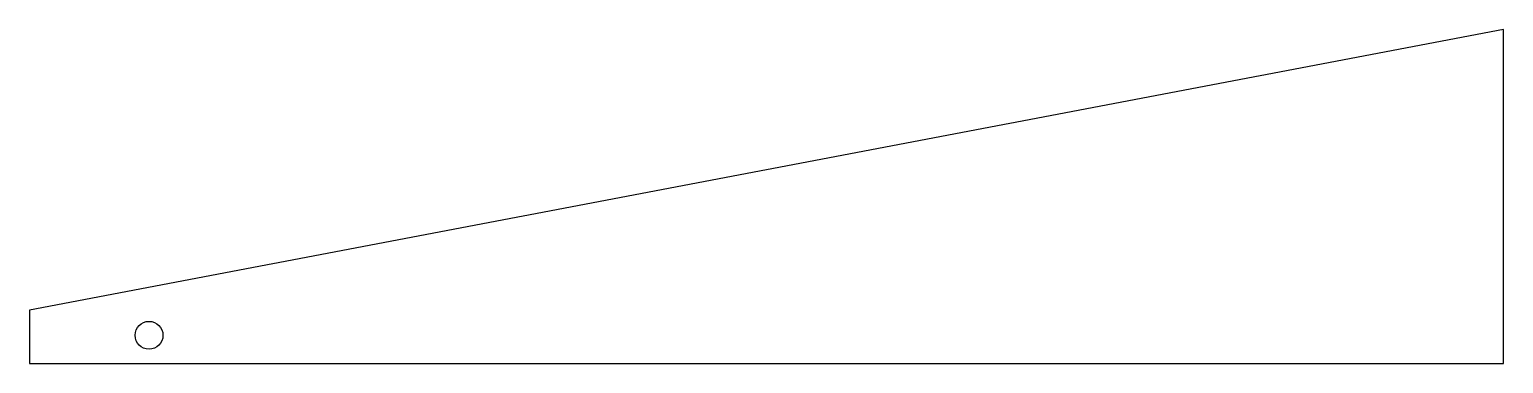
# Model space of a CAD drawing. Header units: millimetres. Extents: x -131 to 187, y -38 to 34.
import ezdxf

# ---------------------------------------------------------------- set-up
doc = ezdxf.new("R2010")
doc.units = ezdxf.units.MM

msp = doc.modelspace()

# ---------------------------------------------------------------- linework, layer by layer
at = {"color": 7, "linetype": 'Continuous', "lineweight": 25}
for p, q in [((187, 34.5), (-131, -26)), ((187, -37.5), (187, 34.5)), ((-131, -26), (-131, -37.5)), ((-131, -37.5), (187, -37.5))]:
    msp.add_line(p, q, dxfattribs=at)
msp.add_circle((-105.2, -31.42), 3, dxfattribs=at)

doc.saveas('drawing.dxf')
